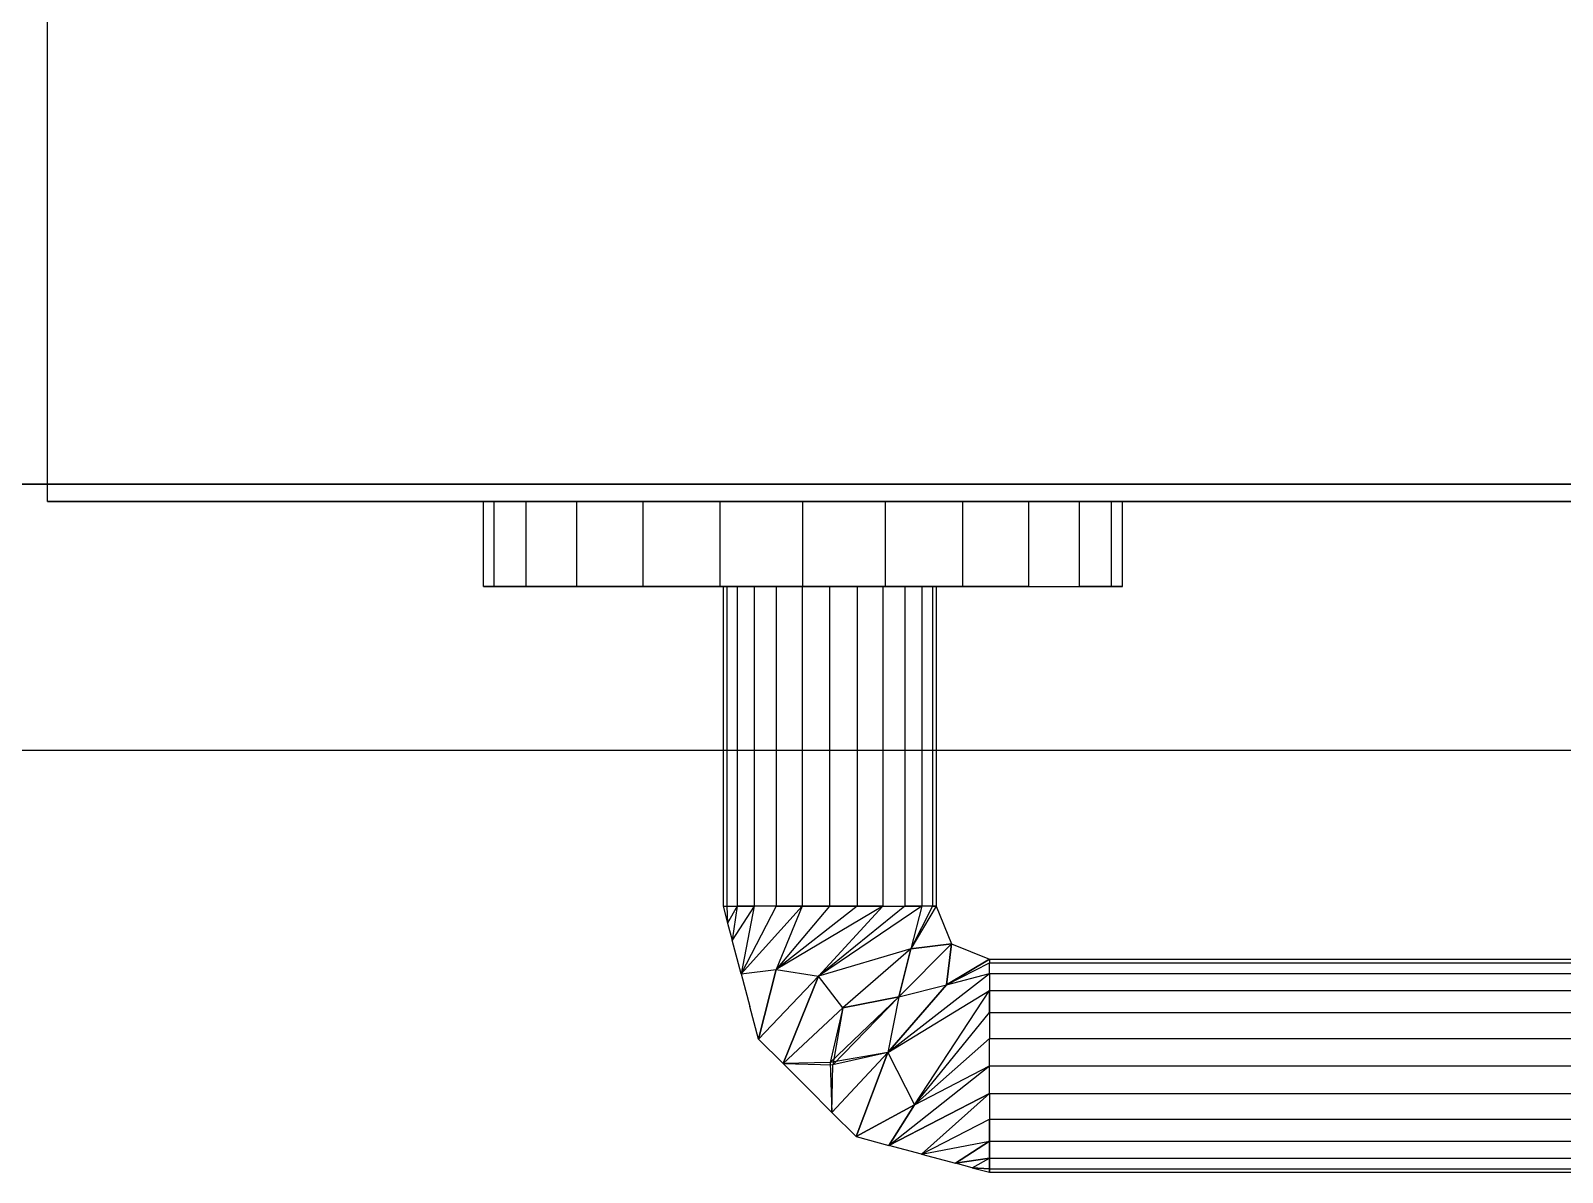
# Model space of a CAD drawing. Header units: millimetres. Extents: x 5543 to 15648, y 4351 to 19091.
# Drawn here: x 12288.1 to 12431.9, y 5911.7 to 6018.9 of the extents above; entities that cross this region are included whole.
import ezdxf

# ---------------------------------------------------------------- set-up
doc = ezdxf.new("R2010")
doc.units = ezdxf.units.MM
doc.layers.add('IfcObject', color=7, linetype='CONTINUOUS')

msp = doc.modelspace()

# ---------------------------------------------------------------- linework, layer by layer
at = {"layer": 'IfcObject'}
for p, q in [((12289.68, 5974.71, -7200), (12289.68, 6021.31, -7200)), ((12289.68, 5974.71, -5200), (12289.68, 6021.31, -5200)), ((12289.68, 5974.71, -5200), (12289.68, 6021.31, -5200)), ((12289.68, 5974.71, -7200), (12289.68, 6021.31, -7200)), ((13388.1, 5976.31, -5100), (11188.1, 5976.31, -5100)), ((13388.1, 5976.31, -5100), (11188.1, 5976.31, -5100)), ((11238.1, 5976.31, -5200), (13338.1, 5976.31, -5200)), ((11238.1, 5976.31, -5200), (13338.1, 5976.31, -5200)), ((12289.68, 5974.71, -7200), (13338.1, 5974.71, -7200)), ((13338.1, 5974.71, -5200), (12289.68, 5974.71, -5200)), ((12289.68, 5974.71, -7200), (12289.68, 5974.71, -5200)), ((12289.68, 5974.71, -7200), (12289.68, 5974.71, -5200)), ((13338.1, 5974.71, -5200), (12289.68, 5974.71, -5200)), ((12289.68, 5974.71, -7200), (13338.1, 5974.71, -7200)), ((12331.63, 5974.71, -6207.76), (12330.61, 5974.71, -6200)), ((12330.61, 5974.71, -6200), (12331.63, 5974.71, -6192.24)), ((12330.61, 5966.71, -6200), (12330.61, 5974.71, -6200)), ((12330.61, 5974.71, -6200), (12331.63, 5974.71, -6192.24)), ((12330.61, 5966.71, -6200), (12330.61, 5974.71, -6200)), ((12331.63, 5974.71, -6207.76), (12330.61, 5974.71, -6200)), ((12334.62, 5974.71, -6215), (12331.63, 5974.71, -6207.76)), ((12331.63, 5974.71, -6192.24), (12334.62, 5974.71, -6185)), ((12331.63, 5966.71, -6192.24), (12331.63, 5974.71, -6192.24)), ((12331.63, 5966.71, -6192.24), (12331.63, 5974.71, -6192.24)), ((12331.63, 5974.71, -6192.24), (12334.62, 5974.71, -6185)), ((12334.62, 5974.71, -6215), (12331.63, 5974.71, -6207.76)), ((12331.63, 5966.71, -6207.76), (12331.63, 5974.71, -6207.76)), ((12331.63, 5966.71, -6207.76), (12331.63, 5974.71, -6207.76)), ((12339.39, 5974.71, -6221.21), (12334.62, 5974.71, -6215)), ((12334.62, 5974.71, -6185), (12339.39, 5974.71, -6178.79)), ((12334.62, 5966.71, -6185), (12334.62, 5974.71, -6185)), ((12334.62, 5974.71, -6185), (12339.39, 5974.71, -6178.79)), ((12334.62, 5966.71, -6185), (12334.62, 5974.71, -6185)), ((12339.39, 5974.71, -6221.21), (12334.62, 5974.71, -6215)), ((12334.62, 5966.71, -6215), (12334.62, 5974.71, -6215)), ((12334.62, 5966.71, -6215), (12334.62, 5974.71, -6215)), ((12345.61, 5974.71, -6225.98), (12339.39, 5974.71, -6221.21)), ((12339.39, 5974.71, -6178.79), (12345.61, 5974.71, -6174.02)), ((12339.39, 5974.71, -6178.79), (12345.61, 5974.71, -6174.02)), ((12339.39, 5966.71, -6178.79), (12339.39, 5974.71, -6178.79)), ((12339.39, 5966.71, -6178.79), (12339.39, 5974.71, -6178.79)), ((12339.39, 5966.71, -6221.21), (12339.39, 5974.71, -6221.21)), ((12339.39, 5966.71, -6221.21), (12339.39, 5974.71, -6221.21)), ((12345.61, 5974.71, -6225.98), (12339.39, 5974.71, -6221.21)), ((12352.84, 5974.71, -6228.98), (12345.61, 5974.71, -6225.98)), ((12345.61, 5974.71, -6174.02), (12352.84, 5974.71, -6171.02)), ((12345.61, 5966.71, -6174.02), (12345.61, 5974.71, -6174.02)), ((12345.61, 5974.71, -6174.02), (12352.84, 5974.71, -6171.02)), ((12345.61, 5966.71, -6174.02), (12345.61, 5974.71, -6174.02)), ((12345.61, 5966.71, -6225.98), (12345.61, 5974.71, -6225.98)), ((12352.84, 5974.71, -6228.98), (12345.61, 5974.71, -6225.98)), ((12345.61, 5966.71, -6225.98), (12345.61, 5974.71, -6225.98)), ((12360.61, 5974.71, -6230), (12352.84, 5974.71, -6228.98)), ((12352.84, 5974.71, -6171.02), (12360.61, 5974.71, -6170)), ((12352.84, 5966.71, -6171.02), (12352.84, 5974.71, -6171.02)), ((12352.84, 5966.71, -6171.02), (12352.84, 5974.71, -6171.02)), ((12352.84, 5974.71, -6171.02), (12360.61, 5974.71, -6170)), ((12352.84, 5966.71, -6228.98), (12352.84, 5974.71, -6228.98)), ((12360.61, 5974.71, -6230), (12352.84, 5974.71, -6228.98)), ((12352.84, 5966.71, -6228.98), (12352.84, 5974.71, -6228.98)), ((12360.61, 5974.71, -6170), (12368.37, 5974.71, -6171.02)), ((12360.61, 5974.71, -6230), (12368.37, 5974.71, -6228.98)), ((12360.61, 5966.71, -6170), (12360.61, 5974.71, -6170)), ((12360.61, 5966.71, -6170), (12360.61, 5974.71, -6170)), ((12360.61, 5974.71, -6170), (12368.37, 5974.71, -6171.02)), ((12360.61, 5966.71, -6230), (12360.61, 5974.71, -6230)), ((12360.61, 5974.71, -6230), (12368.37, 5974.71, -6228.98)), ((12360.61, 5966.71, -6230), (12360.61, 5974.71, -6230)), ((12368.37, 5974.71, -6171.02), (12375.61, 5974.71, -6174.02)), ((12375.61, 5974.71, -6225.98), (12368.37, 5974.71, -6228.98)), ((12368.37, 5966.71, -6171.02), (12368.37, 5974.71, -6171.02)), ((12368.37, 5966.71, -6171.02), (12368.37, 5974.71, -6171.02)), ((12368.37, 5974.71, -6171.02), (12375.61, 5974.71, -6174.02)), ((12375.61, 5974.71, -6225.98), (12368.37, 5974.71, -6228.98)), ((12368.37, 5966.71, -6228.98), (12368.37, 5974.71, -6228.98)), ((12368.37, 5966.71, -6228.98), (12368.37, 5974.71, -6228.98)), ((12375.61, 5974.71, -6174.02), (12381.82, 5974.71, -6178.79)), ((12381.82, 5974.71, -6221.21), (12375.61, 5974.71, -6225.98)), ((12375.61, 5966.71, -6174.02), (12375.61, 5974.71, -6174.02)), ((12375.61, 5974.71, -6174.02), (12381.82, 5974.71, -6178.79)), ((12375.61, 5966.71, -6174.02), (12375.61, 5974.71, -6174.02)), ((12381.82, 5974.71, -6221.21), (12375.61, 5974.71, -6225.98)), ((12375.61, 5966.71, -6225.98), (12375.61, 5974.71, -6225.98)), ((12375.61, 5966.71, -6225.98), (12375.61, 5974.71, -6225.98)), ((12381.82, 5974.71, -6178.79), (12386.59, 5974.71, -6185)), ((12386.59, 5974.71, -6215), (12381.82, 5974.71, -6221.21)), ((12381.82, 5974.71, -6178.79), (12386.59, 5974.71, -6185)), ((12381.82, 5966.71, -6178.79), (12381.82, 5974.71, -6178.79)), ((12381.82, 5966.71, -6178.79), (12381.82, 5974.71, -6178.79)), ((12381.82, 5966.71, -6221.21), (12381.82, 5974.71, -6221.21)), ((12381.82, 5966.71, -6221.21), (12381.82, 5974.71, -6221.21)), ((12386.59, 5974.71, -6215), (12381.82, 5974.71, -6221.21)), ((12386.59, 5974.71, -6185), (12389.58, 5974.71, -6192.24)), ((12389.58, 5974.71, -6207.76), (12386.59, 5974.71, -6215)), ((12386.59, 5966.71, -6185), (12386.59, 5974.71, -6185)), ((12386.59, 5974.71, -6185), (12389.58, 5974.71, -6192.24)), ((12386.59, 5966.71, -6185), (12386.59, 5974.71, -6185)), ((12386.59, 5966.71, -6215), (12386.59, 5974.71, -6215)), ((12389.58, 5974.71, -6207.76), (12386.59, 5974.71, -6215)), ((12386.59, 5966.71, -6215), (12386.59, 5974.71, -6215)), ((12389.58, 5974.71, -6192.24), (12390.61, 5974.71, -6200)), ((12390.61, 5974.71, -6200), (12389.58, 5974.71, -6207.76)), ((12389.58, 5966.71, -6192.24), (12389.58, 5974.71, -6192.24)), ((12389.58, 5966.71, -6192.24), (12389.58, 5974.71, -6192.24)), ((12389.58, 5974.71, -6192.24), (12390.61, 5974.71, -6200)), ((12389.58, 5966.71, -6207.76), (12389.58, 5974.71, -6207.76)), ((12390.61, 5974.71, -6200), (12389.58, 5974.71, -6207.76)), ((12389.58, 5966.71, -6207.76), (12389.58, 5974.71, -6207.76)), ((12390.61, 5966.71, -6200), (12390.61, 5974.71, -6200)), ((12390.61, 5966.71, -6200), (12390.61, 5974.71, -6200)), ((12331.63, 5966.71, -6192.24), (12330.61, 5966.71, -6200)), ((12330.61, 5966.71, -6200), (12331.63, 5966.71, -6207.76)), ((12331.63, 5966.71, -6192.24), (12330.61, 5966.71, -6200)), ((12330.61, 5966.71, -6200), (12331.63, 5966.71, -6207.76)), ((12334.62, 5966.71, -6185), (12331.63, 5966.71, -6192.24)), ((12331.63, 5966.71, -6207.76), (12334.62, 5966.71, -6215)), ((12334.62, 5966.71, -6185), (12331.63, 5966.71, -6192.24)), ((12331.63, 5966.71, -6207.76), (12334.62, 5966.71, -6215)), ((12339.39, 5966.71, -6178.79), (12334.62, 5966.71, -6185)), ((12334.62, 5966.71, -6215), (12339.39, 5966.71, -6221.21)), ((12339.39, 5966.71, -6178.79), (12334.62, 5966.71, -6185)), ((12334.62, 5966.71, -6215), (12339.39, 5966.71, -6221.21)), ((12345.61, 5966.71, -6174.02), (12339.39, 5966.71, -6178.79)), ((12339.39, 5966.71, -6221.21), (12345.61, 5966.71, -6225.98)), ((12345.61, 5966.71, -6174.02), (12339.39, 5966.71, -6178.79)), ((12339.39, 5966.71, -6221.21), (12345.61, 5966.71, -6225.98)), ((12352.84, 5966.71, -6171.02), (12345.61, 5966.71, -6174.02)), ((12345.61, 5966.71, -6225.98), (12352.84, 5966.71, -6228.98)), ((12352.84, 5966.71, -6171.02), (12345.61, 5966.71, -6174.02)), ((12345.61, 5966.71, -6225.98), (12352.84, 5966.71, -6228.98)), ((12360.61, 5966.71, -6170), (12352.84, 5966.71, -6171.02)), ((12352.84, 5966.71, -6228.98), (12360.61, 5966.71, -6230)), ((12360.61, 5966.71, -6170), (12352.84, 5966.71, -6171.02)), ((12352.84, 5966.71, -6228.98), (12360.61, 5966.71, -6230)), ((12353.45, 5966.71, -6202.59), (12353.11, 5966.71, -6200)), ((12353.11, 5966.71, -6200), (12353.45, 5966.71, -6197.41)), ((12353.11, 5966.71, -6200), (12353.11, 5936.71, -6200)), ((12353.45, 5966.71, -6202.59), (12353.11, 5966.71, -6200)), ((12353.11, 5966.71, -6200), (12353.45, 5966.71, -6197.41)), ((12353.11, 5966.71, -6200), (12353.11, 5936.71, -6200)), ((12354.44, 5966.71, -6205), (12353.45, 5966.71, -6202.59)), ((12353.45, 5966.71, -6197.41), (12354.44, 5966.71, -6195)), ((12353.45, 5966.71, -6202.59), (12353.45, 5936.71, -6202.59)), ((12353.45, 5966.71, -6202.59), (12353.45, 5936.71, -6202.59)), ((12354.44, 5966.71, -6205), (12353.45, 5966.71, -6202.59)), ((12353.45, 5966.71, -6197.41), (12354.44, 5966.71, -6195)), ((12353.45, 5966.71, -6197.41), (12353.45, 5936.71, -6197.41)), ((12353.45, 5966.71, -6197.41), (12353.45, 5936.71, -6197.41)), ((12356.03, 5966.71, -6207.07), (12354.44, 5966.71, -6205)), ((12354.44, 5966.71, -6195), (12356.03, 5966.71, -6192.93)), ((12354.44, 5966.71, -6205), (12354.44, 5936.71, -6205)), ((12356.03, 5966.71, -6207.07), (12354.44, 5966.71, -6205)), ((12354.44, 5966.71, -6205), (12354.44, 5936.71, -6205)), ((12354.44, 5966.71, -6195), (12354.44, 5936.71, -6195)), ((12354.44, 5966.71, -6195), (12356.03, 5966.71, -6192.93)), ((12354.44, 5966.71, -6195), (12354.44, 5936.71, -6195)), ((12356.03, 5966.71, -6192.93), (12358.11, 5966.71, -6191.34)), ((12356.03, 5966.71, -6207.07), (12358.11, 5966.71, -6208.66)), ((12356.03, 5966.71, -6207.07), (12356.03, 5936.71, -6207.07)), ((12356.03, 5966.71, -6207.07), (12358.11, 5966.71, -6208.66)), ((12356.03, 5966.71, -6207.07), (12356.03, 5936.71, -6207.07)), ((12356.03, 5966.71, -6192.93), (12358.11, 5966.71, -6191.34)), ((12356.03, 5966.71, -6192.93), (12356.03, 5936.71, -6192.93)), ((12356.03, 5966.71, -6192.93), (12356.03, 5936.71, -6192.93)), ((12358.11, 5966.71, -6191.34), (12360.52, 5966.71, -6190.34)), ((12360.52, 5966.71, -6209.66), (12358.11, 5966.71, -6208.66)), ((12358.11, 5966.71, -6208.66), (12358.11, 5936.71, -6208.66)), ((12358.11, 5966.71, -6208.66), (12358.11, 5936.71, -6208.66)), ((12360.52, 5966.71, -6209.66), (12358.11, 5966.71, -6208.66)), ((12358.11, 5966.71, -6191.34), (12360.52, 5966.71, -6190.34)), ((12358.11, 5966.71, -6191.34), (12358.11, 5936.71, -6191.34)), ((12358.11, 5966.71, -6191.34), (12358.11, 5936.71, -6191.34)), ((12360.52, 5966.71, -6190.34), (12363.11, 5966.71, -6190)), ((12363.11, 5966.71, -6210), (12360.52, 5966.71, -6209.66)), ((12360.52, 5966.71, -6209.66), (12360.52, 5936.71, -6209.66)), ((12360.52, 5966.71, -6209.66), (12360.52, 5936.71, -6209.66)), ((12363.11, 5966.71, -6210), (12360.52, 5966.71, -6209.66)), ((12360.52, 5966.71, -6190.34), (12360.52, 5936.71, -6190.34)), ((12360.52, 5966.71, -6190.34), (12363.11, 5966.71, -6190)), ((12360.52, 5966.71, -6190.34), (12360.52, 5936.71, -6190.34)), ((12368.37, 5966.71, -6171.02), (12360.61, 5966.71, -6170)), ((12360.61, 5966.71, -6230), (12368.37, 5966.71, -6228.98)), ((12368.37, 5966.71, -6171.02), (12360.61, 5966.71, -6170)), ((12360.61, 5966.71, -6230), (12368.37, 5966.71, -6228.98)), ((12363.11, 5966.71, -6190), (12365.69, 5966.71, -6190.34)), ((12365.69, 5966.71, -6209.66), (12363.11, 5966.71, -6210)), ((12363.11, 5966.71, -6210), (12363.11, 5936.71, -6210)), ((12363.11, 5966.71, -6210), (12363.11, 5936.71, -6210)), ((12365.69, 5966.71, -6209.66), (12363.11, 5966.71, -6210)), ((12363.11, 5966.71, -6190), (12363.11, 5936.71, -6190)), ((12363.11, 5966.71, -6190), (12365.69, 5966.71, -6190.34)), ((12363.11, 5966.71, -6190), (12363.11, 5936.71, -6190)), ((12365.69, 5966.71, -6190.34), (12368.11, 5966.71, -6191.34)), ((12368.11, 5966.71, -6208.66), (12365.69, 5966.71, -6209.66)), ((12365.69, 5966.71, -6209.66), (12365.69, 5936.71, -6209.66)), ((12368.11, 5966.71, -6208.66), (12365.69, 5966.71, -6209.66)), ((12365.69, 5966.71, -6209.66), (12365.69, 5936.71, -6209.66)), ((12365.69, 5966.71, -6190.34), (12368.11, 5966.71, -6191.34)), ((12365.69, 5966.71, -6190.34), (12365.69, 5936.71, -6190.34)), ((12365.69, 5966.71, -6190.34), (12365.69, 5936.71, -6190.34)), ((12368.11, 5966.71, -6191.34), (12370.18, 5966.71, -6192.93)), ((12370.18, 5966.71, -6207.07), (12368.11, 5966.71, -6208.66)), ((12368.11, 5966.71, -6208.66), (12368.11, 5936.71, -6208.66)), ((12368.11, 5966.71, -6208.66), (12368.11, 5936.71, -6208.66)), ((12370.18, 5966.71, -6207.07), (12368.11, 5966.71, -6208.66)), ((12368.11, 5966.71, -6191.34), (12370.18, 5966.71, -6192.93)), ((12368.11, 5966.71, -6191.34), (12368.11, 5936.71, -6191.34)), ((12368.11, 5966.71, -6191.34), (12368.11, 5936.71, -6191.34)), ((12375.61, 5966.71, -6174.02), (12368.37, 5966.71, -6171.02)), ((12368.37, 5966.71, -6228.98), (12375.61, 5966.71, -6225.98)), ((12375.61, 5966.71, -6174.02), (12368.37, 5966.71, -6171.02)), ((12368.37, 5966.71, -6228.98), (12375.61, 5966.71, -6225.98)), ((12370.18, 5966.71, -6192.93), (12371.77, 5966.71, -6195)), ((12371.77, 5966.71, -6205), (12370.18, 5966.71, -6207.07)), ((12370.18, 5966.71, -6207.07), (12370.18, 5936.71, -6207.07)), ((12371.77, 5966.71, -6205), (12370.18, 5966.71, -6207.07)), ((12370.18, 5966.71, -6207.07), (12370.18, 5936.71, -6207.07)), ((12370.18, 5966.71, -6192.93), (12370.18, 5936.71, -6192.93)), ((12370.18, 5966.71, -6192.93), (12371.77, 5966.71, -6195)), ((12370.18, 5966.71, -6192.93), (12370.18, 5936.71, -6192.93)), ((12371.77, 5966.71, -6195), (12372.76, 5966.71, -6197.41)), ((12372.76, 5966.71, -6202.59), (12371.77, 5966.71, -6205)), ((12371.77, 5966.71, -6205), (12371.77, 5936.71, -6205)), ((12372.76, 5966.71, -6202.59), (12371.77, 5966.71, -6205)), ((12371.77, 5966.71, -6205), (12371.77, 5936.71, -6205)), ((12371.77, 5966.71, -6195), (12372.76, 5966.71, -6197.41)), ((12371.77, 5966.71, -6195), (12371.77, 5936.71, -6195)), ((12371.77, 5966.71, -6195), (12371.77, 5936.71, -6195)), ((12372.76, 5966.71, -6197.41), (12373.11, 5966.71, -6200)), ((12373.11, 5966.71, -6200), (12372.76, 5966.71, -6202.59)), ((12372.76, 5966.71, -6202.59), (12372.76, 5936.71, -6202.59)), ((12372.76, 5966.71, -6202.59), (12372.76, 5936.71, -6202.59)), ((12373.11, 5966.71, -6200), (12372.76, 5966.71, -6202.59)), ((12372.76, 5966.71, -6197.41), (12373.11, 5966.71, -6200)), ((12372.76, 5966.71, -6197.41), (12372.76, 5936.71, -6197.41)), ((12372.76, 5966.71, -6197.41), (12372.76, 5936.71, -6197.41)), ((12373.11, 5966.71, -6200), (12373.11, 5936.71, -6200)), ((12373.11, 5966.71, -6200), (12373.11, 5936.71, -6200)), ((12381.82, 5966.71, -6178.79), (12375.61, 5966.71, -6174.02)), ((12375.61, 5966.71, -6225.98), (12381.82, 5966.71, -6221.21)), ((12381.82, 5966.71, -6178.79), (12375.61, 5966.71, -6174.02)), ((12375.61, 5966.71, -6225.98), (12381.82, 5966.71, -6221.21)), ((12381.82, 5966.71, -6221.21), (12386.59, 5966.71, -6215)), ((12381.82, 5966.71, -6178.79), (12386.59, 5966.71, -6185)), ((12381.82, 5966.71, -6178.79), (12386.59, 5966.71, -6185)), ((12381.82, 5966.71, -6221.21), (12386.59, 5966.71, -6215)), ((12386.59, 5966.71, -6215), (12389.58, 5966.71, -6207.76)), ((12389.58, 5966.71, -6192.24), (12386.59, 5966.71, -6185)), ((12389.58, 5966.71, -6192.24), (12386.59, 5966.71, -6185)), ((12386.59, 5966.71, -6215), (12389.58, 5966.71, -6207.76)), ((12389.58, 5966.71, -6207.76), (12390.61, 5966.71, -6200)), ((12390.61, 5966.71, -6200), (12389.58, 5966.71, -6192.24)), ((12390.61, 5966.71, -6200), (12389.58, 5966.71, -6192.24)), ((12389.58, 5966.71, -6207.76), (12390.61, 5966.71, -6200)), ((14248.1, 5951.31, -4700), (6142.88, 5951.31, -4700)), ((14248.1, 5951.31, -4700), (6142.88, 5951.31, -4700)), ((13388.1, 5951.31, -5100), (11188.1, 5951.31, -5100)), ((13388.1, 5951.31, -5100), (11188.1, 5951.31, -5100)), ((12353.11, 5936.71, -6200), (12353.45, 5936.71, -6202.59)), ((12353.11, 5936.71, -6200), (12353.45, 5936.71, -6197.41)), ((12353.11, 5936.71, -6200), (12353.53, 5935.11, -6200)), ((12353.11, 5936.71, -6200), (12353.45, 5936.71, -6202.59)), ((12353.11, 5936.71, -6200), (12353.45, 5936.71, -6197.41)), ((12353.11, 5936.71, -6200), (12353.53, 5935.11, -6200)), ((12353.45, 5936.71, -6202.59), (12354.44, 5936.71, -6205)), ((12353.45, 5936.71, -6197.41), (12354.44, 5936.71, -6195)), ((12353.45, 5936.71, -6202.59), (12353.53, 5935.11, -6200)), ((12353.45, 5936.71, -6202.59), (12354.44, 5936.71, -6205)), ((12353.45, 5936.71, -6202.59), (12353.53, 5935.11, -6200)), ((12353.45, 5936.71, -6197.41), (12353.53, 5935.11, -6200)), ((12353.45, 5936.71, -6197.41), (12353.53, 5935.11, -6200)), ((12353.45, 5936.71, -6197.41), (12354.44, 5936.71, -6195)), ((12354.44, 5936.71, -6205), (12353.53, 5935.11, -6200)), ((12354.44, 5936.71, -6205), (12353.53, 5935.11, -6200)), ((12354.44, 5936.71, -6195), (12353.53, 5935.11, -6200)), ((12354.44, 5936.71, -6195), (12353.53, 5935.11, -6200)), ((12356.03, 5936.71, -6207.07), (12353.96, 5933.52, -6200)), ((12354.44, 5936.71, -6205), (12353.96, 5933.52, -6200)), ((12356.03, 5936.71, -6207.07), (12353.96, 5933.52, -6200)), ((12354.44, 5936.71, -6205), (12353.96, 5933.52, -6200)), ((12356.03, 5936.71, -6192.93), (12353.96, 5933.52, -6200)), ((12354.44, 5936.71, -6195), (12353.96, 5933.52, -6200)), ((12356.03, 5936.71, -6192.93), (12353.96, 5933.52, -6200)), ((12354.44, 5936.71, -6195), (12353.96, 5933.52, -6200)), ((12354.44, 5936.71, -6205), (12356.03, 5936.71, -6207.07)), ((12356.03, 5936.71, -6192.93), (12354.44, 5936.71, -6195)), ((12354.44, 5936.71, -6205), (12356.03, 5936.71, -6207.07)), ((12356.03, 5936.71, -6192.93), (12354.44, 5936.71, -6195)), ((12360.52, 5936.71, -6209.66), (12354.81, 5930.34, -6200)), ((12358.11, 5936.71, -6208.66), (12354.81, 5930.34, -6200)), ((12356.03, 5936.71, -6207.07), (12354.81, 5930.34, -6200)), ((12360.52, 5936.71, -6209.66), (12354.81, 5930.34, -6200)), ((12358.11, 5936.71, -6208.66), (12354.81, 5930.34, -6200)), ((12356.03, 5936.71, -6207.07), (12354.81, 5930.34, -6200)), ((12356.03, 5936.71, -6192.93), (12354.81, 5930.34, -6200)), ((12356.03, 5936.71, -6192.93), (12354.81, 5930.34, -6200)), ((12358.11, 5936.71, -6191.34), (12354.81, 5930.34, -6200)), ((12360.52, 5936.71, -6190.34), (12354.81, 5930.34, -6200)), ((12358.11, 5936.71, -6191.34), (12354.81, 5930.34, -6200)), ((12360.52, 5936.71, -6190.34), (12354.81, 5930.34, -6200)), ((12358.11, 5936.71, -6208.66), (12356.03, 5936.71, -6207.07)), ((12358.11, 5936.71, -6191.34), (12356.03, 5936.71, -6192.93)), ((12358.11, 5936.71, -6208.66), (12356.03, 5936.71, -6207.07)), ((12358.11, 5936.71, -6191.34), (12356.03, 5936.71, -6192.93)), ((12360.52, 5936.71, -6209.66), (12358.08, 5930.75, -6208.08)), ((12368.11, 5936.71, -6208.66), (12358.08, 5930.75, -6208.08)), ((12365.69, 5936.71, -6209.66), (12358.08, 5930.75, -6208.08)), ((12363.11, 5936.71, -6210), (12358.08, 5930.75, -6208.08)), ((12360.52, 5936.71, -6209.66), (12358.08, 5930.75, -6208.08)), ((12365.69, 5936.71, -6209.66), (12358.08, 5930.75, -6208.08)), ((12363.11, 5936.71, -6210), (12358.08, 5930.75, -6208.08)), ((12368.11, 5936.71, -6208.66), (12358.08, 5930.75, -6208.08)), ((12360.52, 5936.71, -6190.34), (12358.08, 5930.75, -6191.92)), ((12363.11, 5936.71, -6190), (12358.08, 5930.75, -6191.92)), ((12360.52, 5936.71, -6190.34), (12358.08, 5930.75, -6191.92)), ((12365.69, 5936.71, -6190.34), (12358.08, 5930.75, -6191.92)), ((12368.11, 5936.71, -6191.34), (12358.08, 5930.75, -6191.92)), ((12363.11, 5936.71, -6190), (12358.08, 5930.75, -6191.92)), ((12365.69, 5936.71, -6190.34), (12358.08, 5930.75, -6191.92)), ((12368.11, 5936.71, -6191.34), (12358.08, 5930.75, -6191.92)), ((12358.11, 5936.71, -6208.66), (12360.52, 5936.71, -6209.66)), ((12360.52, 5936.71, -6190.34), (12358.11, 5936.71, -6191.34)), ((12358.11, 5936.71, -6208.66), (12360.52, 5936.71, -6209.66)), ((12360.52, 5936.71, -6190.34), (12358.11, 5936.71, -6191.34)), ((12360.52, 5936.71, -6209.66), (12363.11, 5936.71, -6210)), ((12363.11, 5936.71, -6190), (12360.52, 5936.71, -6190.34)), ((12360.52, 5936.71, -6209.66), (12363.11, 5936.71, -6210)), ((12363.11, 5936.71, -6190), (12360.52, 5936.71, -6190.34)), ((12368.11, 5936.71, -6208.66), (12362.07, 5930.12, -6209.72)), ((12371.77, 5936.71, -6205), (12362.07, 5930.12, -6209.72)), ((12370.18, 5936.71, -6207.07), (12362.07, 5930.12, -6209.72)), ((12368.11, 5936.71, -6208.66), (12362.07, 5930.12, -6209.72)), ((12370.18, 5936.71, -6207.07), (12362.07, 5930.12, -6209.72)), ((12371.77, 5936.71, -6205), (12362.07, 5930.12, -6209.72)), ((12370.18, 5936.71, -6192.93), (12362.07, 5930.12, -6190.28)), ((12371.77, 5936.71, -6195), (12362.07, 5930.12, -6190.28)), ((12371.77, 5936.71, -6195), (12362.07, 5930.12, -6190.28)), ((12370.18, 5936.71, -6192.93), (12362.07, 5930.12, -6190.28)), ((12368.11, 5936.71, -6191.34), (12362.07, 5930.12, -6190.28)), ((12368.11, 5936.71, -6191.34), (12362.07, 5930.12, -6190.28)), ((12363.11, 5936.71, -6210), (12365.69, 5936.71, -6209.66)), ((12365.69, 5936.71, -6190.34), (12363.11, 5936.71, -6190)), ((12363.11, 5936.71, -6210), (12365.69, 5936.71, -6209.66)), ((12365.69, 5936.71, -6190.34), (12363.11, 5936.71, -6190)), ((12365.69, 5936.71, -6209.66), (12368.11, 5936.71, -6208.66)), ((12368.11, 5936.71, -6191.34), (12365.69, 5936.71, -6190.34)), ((12365.69, 5936.71, -6209.66), (12368.11, 5936.71, -6208.66)), ((12368.11, 5936.71, -6191.34), (12365.69, 5936.71, -6190.34)), ((12368.11, 5936.71, -6208.66), (12370.18, 5936.71, -6207.07)), ((12368.11, 5936.71, -6191.34), (12370.18, 5936.71, -6192.93)), ((12368.11, 5936.71, -6208.66), (12370.18, 5936.71, -6207.07)), ((12368.11, 5936.71, -6191.34), (12370.18, 5936.71, -6192.93)), ((12370.18, 5936.71, -6207.07), (12371.77, 5936.71, -6205)), ((12371.77, 5936.71, -6195), (12370.18, 5936.71, -6192.93)), ((12370.18, 5936.71, -6207.07), (12371.77, 5936.71, -6205)), ((12371.77, 5936.71, -6195), (12370.18, 5936.71, -6192.93)), ((12371.77, 5936.71, -6205), (12370.73, 5932.69, -6207.51)), ((12373.11, 5936.71, -6200), (12370.73, 5932.69, -6207.51)), ((12372.76, 5936.71, -6202.59), (12370.73, 5932.69, -6207.51)), ((12371.77, 5936.71, -6205), (12370.73, 5932.69, -6207.51)), ((12372.76, 5936.71, -6202.59), (12370.73, 5932.69, -6207.51)), ((12373.11, 5936.71, -6200), (12370.73, 5932.69, -6207.51)), ((12371.77, 5936.71, -6195), (12370.73, 5932.69, -6192.49)), ((12371.77, 5936.71, -6195), (12370.73, 5932.69, -6192.49)), ((12372.76, 5936.71, -6197.41), (12370.73, 5932.69, -6192.49)), ((12373.11, 5936.71, -6200), (12370.73, 5932.69, -6192.49)), ((12372.76, 5936.71, -6197.41), (12370.73, 5932.69, -6192.49)), ((12373.11, 5936.71, -6200), (12370.73, 5932.69, -6192.49)), ((12372.76, 5936.71, -6202.59), (12371.77, 5936.71, -6205)), ((12372.76, 5936.71, -6197.41), (12371.77, 5936.71, -6195)), ((12372.76, 5936.71, -6202.59), (12371.77, 5936.71, -6205)), ((12372.76, 5936.71, -6197.41), (12371.77, 5936.71, -6195)), ((12372.76, 5936.71, -6202.59), (12373.11, 5936.71, -6200)), ((12373.11, 5936.71, -6200), (12372.76, 5936.71, -6197.41)), ((12372.76, 5936.71, -6202.59), (12373.11, 5936.71, -6200)), ((12373.11, 5936.71, -6200), (12372.76, 5936.71, -6197.41)), ((12373.11, 5936.71, -6200), (12374.57, 5933.17, -6200)), ((12373.11, 5936.71, -6200), (12374.57, 5933.17, -6200)), ((12353.53, 5935.11, -6200), (12353.96, 5933.52, -6200)), ((12353.53, 5935.11, -6200), (12353.96, 5933.52, -6200)), ((12354.81, 5930.34, -6200), (12353.96, 5933.52, -6200)), ((12354.81, 5930.34, -6200), (12353.96, 5933.52, -6200)), ((12370.73, 5932.69, -6207.51), (12362.07, 5930.12, -6209.72)), ((12370.73, 5932.69, -6207.51), (12362.07, 5930.12, -6209.72)), ((12370.73, 5932.69, -6192.49), (12362.07, 5930.12, -6190.28)), ((12370.73, 5932.69, -6192.49), (12362.07, 5930.12, -6190.28)), ((12370.73, 5932.69, -6207.51), (12364.35, 5927.17, -6209.85)), ((12370.73, 5932.69, -6207.51), (12364.35, 5927.17, -6209.85)), ((12370.73, 5932.69, -6192.49), (12364.35, 5927.17, -6190.15)), ((12370.73, 5932.69, -6192.49), (12364.35, 5927.17, -6190.15)), ((12369.6, 5928.2, -6209.55), (12374.57, 5933.17, -6200)), ((12369.6, 5928.2, -6209.55), (12374.57, 5933.17, -6200)), ((12374.57, 5933.17, -6200), (12369.6, 5928.2, -6190.45)), ((12374.57, 5933.17, -6200), (12369.6, 5928.2, -6190.45)), ((12370.73, 5932.69, -6207.51), (12369.6, 5928.2, -6209.55)), ((12370.73, 5932.69, -6207.51), (12369.6, 5928.2, -6209.55)), ((12369.6, 5928.2, -6190.45), (12370.73, 5932.69, -6192.49)), ((12369.6, 5928.2, -6190.45), (12370.73, 5932.69, -6192.49)), ((12370.73, 5932.69, -6207.51), (12374.57, 5933.17, -6200)), ((12370.73, 5932.69, -6207.51), (12374.57, 5933.17, -6200)), ((12374.57, 5933.17, -6200), (12370.73, 5932.69, -6192.49)), ((12374.57, 5933.17, -6200), (12370.73, 5932.69, -6192.49)), ((12374.09, 5929.33, -6207.51), (12374.57, 5933.17, -6200)), ((12374.09, 5929.33, -6207.51), (12374.57, 5933.17, -6200)), ((12374.57, 5933.17, -6200), (12374.09, 5929.33, -6192.49)), ((12374.57, 5933.17, -6200), (12374.09, 5929.33, -6192.49)), ((12374.57, 5933.17, -6200), (12378.11, 5931.71, -6200)), ((12374.57, 5933.17, -6200), (12378.11, 5931.71, -6200)), ((12374.09, 5929.33, -6207.51), (12378.11, 5931.71, -6200)), ((12374.09, 5929.33, -6207.51), (12378.11, 5931.71, -6200)), ((12378.11, 5931.71, -6200), (12374.09, 5929.33, -6192.49)), ((12378.11, 5931.71, -6200), (12374.09, 5929.33, -6192.49)), ((12374.09, 5929.33, -6207.51), (12378.11, 5931.37, -6202.59)), ((12374.09, 5929.33, -6207.51), (12378.11, 5931.37, -6202.59)), ((12374.09, 5929.33, -6192.49), (12378.11, 5931.37, -6197.41)), ((12374.09, 5929.33, -6192.49), (12378.11, 5931.37, -6197.41)), ((12378.11, 5931.71, -6200), (12378.11, 5931.37, -6202.59)), ((12378.11, 5931.71, -6200), (12378.11, 5931.37, -6197.41)), ((12378.11, 5931.71, -6200), (12378.11, 5931.37, -6202.59)), ((12378.11, 5931.71, -6200), (12483.11, 5931.71, -6200)), ((12378.11, 5931.71, -6200), (12483.11, 5931.71, -6200)), ((12378.11, 5931.71, -6200), (12378.11, 5931.37, -6197.41)), ((12378.11, 5930.37, -6205), (12378.11, 5931.37, -6202.59)), ((12378.11, 5930.37, -6195), (12378.11, 5931.37, -6197.41)), ((12378.11, 5931.37, -6202.59), (12483.11, 5931.37, -6202.59)), ((12378.11, 5930.37, -6205), (12378.11, 5931.37, -6202.59)), ((12378.11, 5931.37, -6202.59), (12483.11, 5931.37, -6202.59)), ((12378.11, 5931.37, -6197.41), (12483.11, 5931.37, -6197.41)), ((12378.11, 5931.37, -6197.41), (12483.11, 5931.37, -6197.41)), ((12378.11, 5930.37, -6195), (12378.11, 5931.37, -6197.41)), ((12354.81, 5930.34, -6200), (12358.08, 5930.75, -6208.08)), ((12354.81, 5930.34, -6200), (12358.08, 5930.75, -6208.08)), ((12354.81, 5930.34, -6200), (12358.08, 5930.75, -6191.92)), ((12354.81, 5930.34, -6200), (12358.08, 5930.75, -6191.92)), ((12354.81, 5930.34, -6200), (12355.63, 5927.27, -6200)), ((12354.81, 5930.34, -6200), (12355.63, 5927.27, -6200)), ((12358.08, 5930.75, -6208.08), (12356.45, 5924.21, -6200)), ((12358.08, 5930.75, -6208.08), (12356.45, 5924.21, -6200)), ((12356.45, 5924.21, -6200), (12358.08, 5930.75, -6191.92)), ((12356.45, 5924.21, -6200), (12358.08, 5930.75, -6191.92)), ((12362.07, 5930.12, -6209.72), (12356.45, 5924.21, -6200)), ((12362.07, 5930.12, -6209.72), (12356.45, 5924.21, -6200)), ((12356.45, 5924.21, -6200), (12362.07, 5930.12, -6190.28)), ((12356.45, 5924.21, -6200), (12362.07, 5930.12, -6190.28)), ((12358.08, 5930.75, -6208.08), (12362.07, 5930.12, -6209.72)), ((12358.08, 5930.75, -6208.08), (12362.07, 5930.12, -6209.72)), ((12358.08, 5930.75, -6191.92), (12362.07, 5930.12, -6190.28)), ((12358.08, 5930.75, -6191.92), (12362.07, 5930.12, -6190.28)), ((12362.07, 5930.12, -6209.72), (12358.74, 5921.92, -6200)), ((12362.07, 5930.12, -6209.72), (12358.74, 5921.92, -6200)), ((12358.74, 5921.92, -6200), (12362.07, 5930.12, -6190.28)), ((12358.74, 5921.92, -6200), (12362.07, 5930.12, -6190.28)), ((12364.35, 5927.17, -6209.85), (12362.07, 5930.12, -6209.72)), ((12364.35, 5927.17, -6209.85), (12362.07, 5930.12, -6209.72)), ((12364.35, 5927.17, -6190.15), (12362.07, 5930.12, -6190.28)), ((12364.35, 5927.17, -6190.15), (12362.07, 5930.12, -6190.28)), ((12368.57, 5922.95, -6209.85), (12378.11, 5930.37, -6205)), ((12368.57, 5922.95, -6209.85), (12378.11, 5930.37, -6205)), ((12368.57, 5922.95, -6190.15), (12378.11, 5930.37, -6195)), ((12368.57, 5922.95, -6190.15), (12378.11, 5930.37, -6195)), ((12374.09, 5929.33, -6207.51), (12378.11, 5930.37, -6205)), ((12374.09, 5929.33, -6207.51), (12378.11, 5930.37, -6205)), ((12374.09, 5929.33, -6192.49), (12378.11, 5930.37, -6195)), ((12374.09, 5929.33, -6192.49), (12378.11, 5930.37, -6195)), ((12378.11, 5930.37, -6205), (12378.11, 5928.78, -6207.07)), ((12378.11, 5930.37, -6195), (12378.11, 5928.78, -6192.93)), ((12378.11, 5930.37, -6205), (12483.11, 5930.37, -6205)), ((12378.11, 5930.37, -6205), (12378.11, 5928.78, -6207.07)), ((12378.11, 5930.37, -6205), (12483.11, 5930.37, -6205)), ((12378.11, 5930.37, -6195), (12483.11, 5930.37, -6195)), ((12378.11, 5930.37, -6195), (12483.11, 5930.37, -6195)), ((12378.11, 5930.37, -6195), (12378.11, 5928.78, -6192.93)), ((12369.6, 5928.2, -6209.55), (12363.18, 5922.03, -6208.06)), ((12369.6, 5928.2, -6209.55), (12363.18, 5922.03, -6208.06)), ((12369.6, 5928.2, -6190.45), (12363.43, 5921.79, -6191.94)), ((12369.6, 5928.2, -6190.45), (12363.43, 5921.79, -6191.94)), ((12364.35, 5927.17, -6209.85), (12369.6, 5928.2, -6209.55)), ((12364.35, 5927.17, -6209.85), (12369.6, 5928.2, -6209.55)), ((12369.6, 5928.2, -6190.45), (12364.35, 5927.17, -6190.15)), ((12369.6, 5928.2, -6190.45), (12364.35, 5927.17, -6190.15)), ((12368.57, 5922.95, -6209.85), (12374.09, 5929.33, -6207.51)), ((12368.57, 5922.95, -6209.85), (12374.09, 5929.33, -6207.51)), ((12374.09, 5929.33, -6192.49), (12368.57, 5922.95, -6190.15)), ((12374.09, 5929.33, -6192.49), (12368.57, 5922.95, -6190.15)), ((12368.57, 5922.95, -6209.85), (12378.11, 5928.78, -6207.07)), ((12368.57, 5922.95, -6209.85), (12378.11, 5928.78, -6207.07)), ((12368.57, 5922.95, -6190.15), (12378.11, 5928.78, -6192.93)), ((12368.57, 5922.95, -6190.15), (12378.11, 5928.78, -6192.93)), ((12369.6, 5928.2, -6209.55), (12368.57, 5922.95, -6209.85)), ((12369.6, 5928.2, -6209.55), (12368.57, 5922.95, -6209.85)), ((12369.6, 5928.2, -6190.45), (12368.57, 5922.95, -6190.15)), ((12369.6, 5928.2, -6190.45), (12368.57, 5922.95, -6190.15)), ((12369.6, 5928.2, -6209.55), (12374.09, 5929.33, -6207.51)), ((12369.6, 5928.2, -6209.55), (12374.09, 5929.33, -6207.51)), ((12369.6, 5928.2, -6190.45), (12374.09, 5929.33, -6192.49)), ((12369.6, 5928.2, -6190.45), (12374.09, 5929.33, -6192.49)), ((12371.09, 5918.04, -6208.69), (12378.11, 5928.78, -6207.07)), ((12371.09, 5918.04, -6208.69), (12378.11, 5928.78, -6207.07)), ((12371.09, 5918.04, -6191.31), (12378.11, 5928.78, -6192.93)), ((12371.09, 5918.04, -6191.31), (12378.11, 5928.78, -6192.93)), ((12378.11, 5926.71, -6208.66), (12378.11, 5928.78, -6207.07)), ((12378.11, 5928.78, -6192.93), (12378.11, 5926.71, -6191.34)), ((12378.11, 5926.71, -6208.66), (12378.11, 5928.78, -6207.07)), ((12378.11, 5928.78, -6207.07), (12483.11, 5928.78, -6207.07)), ((12378.11, 5928.78, -6207.07), (12483.11, 5928.78, -6207.07)), ((12378.11, 5928.78, -6192.93), (12378.11, 5926.71, -6191.34)), ((12378.11, 5928.78, -6192.93), (12483.11, 5928.78, -6192.93)), ((12378.11, 5928.78, -6192.93), (12483.11, 5928.78, -6192.93)), ((12356.45, 5924.21, -6200), (12355.63, 5927.27, -6200)), ((12356.45, 5924.21, -6200), (12355.63, 5927.27, -6200)), ((12364.35, 5927.17, -6209.85), (12358.74, 5921.92, -6200)), ((12364.35, 5927.17, -6209.85), (12358.74, 5921.92, -6200)), ((12358.74, 5921.92, -6200), (12364.35, 5927.17, -6190.15)), ((12358.74, 5921.92, -6200), (12364.35, 5927.17, -6190.15)), ((12364.35, 5927.17, -6209.85), (12363.18, 5922.03, -6208.06)), ((12364.35, 5927.17, -6209.85), (12363.18, 5922.03, -6208.06)), ((12364.35, 5927.17, -6190.15), (12363.43, 5921.79, -6191.94)), ((12364.35, 5927.17, -6190.15), (12363.43, 5921.79, -6191.94)), ((12371.09, 5918.04, -6208.69), (12378.11, 5926.71, -6208.66)), ((12371.09, 5918.04, -6208.69), (12378.11, 5926.71, -6208.66)), ((12371.09, 5918.04, -6191.31), (12378.11, 5926.71, -6191.34)), ((12371.09, 5918.04, -6191.31), (12378.11, 5926.71, -6191.34)), ((12378.11, 5926.71, -6208.66), (12378.11, 5924.29, -6209.66)), ((12378.11, 5926.71, -6191.34), (12378.11, 5924.29, -6190.34)), ((12378.11, 5926.71, -6208.66), (12483.11, 5926.71, -6208.66)), ((12378.11, 5926.71, -6208.66), (12378.11, 5924.29, -6209.66)), ((12378.11, 5926.71, -6208.66), (12483.11, 5926.71, -6208.66)), ((12378.11, 5926.71, -6191.34), (12378.11, 5924.29, -6190.34)), ((12378.11, 5926.71, -6191.34), (12483.11, 5926.71, -6191.34)), ((12378.11, 5926.71, -6191.34), (12483.11, 5926.71, -6191.34)), ((12356.45, 5924.21, -6200), (12358.74, 5921.92, -6200)), ((12356.45, 5924.21, -6200), (12358.74, 5921.92, -6200)), ((12371.09, 5918.04, -6208.69), (12378.11, 5924.29, -6209.66)), ((12371.09, 5918.04, -6208.69), (12378.11, 5924.29, -6209.66)), ((12371.09, 5918.04, -6191.31), (12378.11, 5924.29, -6190.34)), ((12371.09, 5918.04, -6191.31), (12378.11, 5924.29, -6190.34)), ((12378.11, 5921.71, -6210), (12378.11, 5924.29, -6209.66)), ((12378.11, 5921.71, -6190), (12378.11, 5924.29, -6190.34)), ((12378.11, 5924.29, -6209.66), (12483.11, 5924.29, -6209.66)), ((12378.11, 5921.71, -6210), (12378.11, 5924.29, -6209.66)), ((12378.11, 5924.29, -6209.66), (12483.11, 5924.29, -6209.66)), ((12378.11, 5924.29, -6190.34), (12483.11, 5924.29, -6190.34)), ((12378.11, 5924.29, -6190.34), (12483.11, 5924.29, -6190.34)), ((12378.11, 5921.71, -6190), (12378.11, 5924.29, -6190.34)), ((12368.57, 5922.95, -6209.85), (12363.18, 5922.03, -6208.06)), ((12368.57, 5922.95, -6209.85), (12363.18, 5922.03, -6208.06)), ((12368.57, 5922.95, -6209.85), (12363.32, 5917.34, -6200)), ((12368.57, 5922.95, -6209.85), (12363.32, 5917.34, -6200)), ((12363.32, 5917.34, -6200), (12368.57, 5922.95, -6190.15)), ((12363.32, 5917.34, -6200), (12368.57, 5922.95, -6190.15)), ((12368.57, 5922.95, -6190.15), (12363.43, 5921.79, -6191.94)), ((12368.57, 5922.95, -6190.15), (12363.43, 5921.79, -6191.94)), ((12368.57, 5922.95, -6209.85), (12365.61, 5915.06, -6200)), ((12368.57, 5922.95, -6209.85), (12365.61, 5915.06, -6200)), ((12365.61, 5915.06, -6200), (12368.57, 5922.95, -6190.15)), ((12365.61, 5915.06, -6200), (12368.57, 5922.95, -6190.15)), ((12368.57, 5922.95, -6209.85), (12371.09, 5918.04, -6208.69)), ((12368.57, 5922.95, -6209.85), (12371.09, 5918.04, -6208.69)), ((12368.57, 5922.95, -6190.15), (12371.09, 5918.04, -6191.31)), ((12368.57, 5922.95, -6190.15), (12371.09, 5918.04, -6191.31)), ((12363.18, 5922.03, -6208.06), (12358.74, 5921.92, -6200)), ((12363.18, 5922.03, -6208.06), (12358.74, 5921.92, -6200)), ((12358.74, 5921.92, -6200), (12361.03, 5919.63, -6200)), ((12358.74, 5921.92, -6200), (12363.43, 5921.79, -6191.94)), ((12358.74, 5921.92, -6200), (12363.43, 5921.79, -6191.94)), ((12358.74, 5921.92, -6200), (12361.03, 5919.63, -6200)), ((12363.18, 5922.03, -6208.06), (12363.32, 5917.34, -6200)), ((12363.18, 5922.03, -6208.06), (12363.32, 5917.34, -6200)), ((12363.32, 5917.34, -6200), (12363.43, 5921.79, -6191.94)), ((12363.32, 5917.34, -6200), (12363.43, 5921.79, -6191.94)), ((12368.67, 5914.23, -6200), (12378.11, 5921.71, -6210)), ((12368.67, 5914.23, -6200), (12378.11, 5921.71, -6210)), ((12368.67, 5914.23, -6200), (12378.11, 5921.71, -6190)), ((12368.67, 5914.23, -6200), (12378.11, 5921.71, -6190)), ((12371.09, 5918.04, -6208.69), (12378.11, 5921.71, -6210)), ((12371.09, 5918.04, -6208.69), (12378.11, 5921.71, -6210)), ((12371.09, 5918.04, -6191.31), (12378.11, 5921.71, -6190)), ((12371.09, 5918.04, -6191.31), (12378.11, 5921.71, -6190)), ((12378.11, 5919.12, -6209.66), (12378.11, 5921.71, -6210)), ((12378.11, 5919.12, -6190.34), (12378.11, 5921.71, -6190)), ((12378.11, 5921.71, -6210), (12483.11, 5921.71, -6210)), ((12378.11, 5919.12, -6209.66), (12378.11, 5921.71, -6210)), ((12378.11, 5921.71, -6210), (12483.11, 5921.71, -6210)), ((12378.11, 5921.71, -6190), (12483.11, 5921.71, -6190)), ((12378.11, 5919.12, -6190.34), (12378.11, 5921.71, -6190)), ((12378.11, 5921.71, -6190), (12483.11, 5921.71, -6190)), ((12363.32, 5917.34, -6200), (12361.03, 5919.63, -6200)), ((12363.32, 5917.34, -6200), (12361.03, 5919.63, -6200)), ((12371.09, 5918.04, -6208.69), (12365.61, 5915.06, -6200)), ((12371.09, 5918.04, -6208.69), (12365.61, 5915.06, -6200)), ((12365.61, 5915.06, -6200), (12371.09, 5918.04, -6191.31)), ((12365.61, 5915.06, -6200), (12371.09, 5918.04, -6191.31)), ((12378.11, 5919.12, -6209.66), (12368.67, 5914.23, -6200)), ((12378.11, 5919.12, -6209.66), (12368.67, 5914.23, -6200)), ((12368.67, 5914.23, -6200), (12378.11, 5919.12, -6190.34)), ((12368.67, 5914.23, -6200), (12378.11, 5919.12, -6190.34)), ((12371.09, 5918.04, -6208.69), (12368.67, 5914.23, -6200)), ((12371.09, 5918.04, -6208.69), (12368.67, 5914.23, -6200)), ((12368.67, 5914.23, -6200), (12371.09, 5918.04, -6191.31)), ((12368.67, 5914.23, -6200), (12371.09, 5918.04, -6191.31)), ((12378.11, 5919.12, -6209.66), (12371.74, 5913.41, -6200)), ((12378.11, 5919.12, -6209.66), (12371.74, 5913.41, -6200)), ((12371.74, 5913.41, -6200), (12378.11, 5919.12, -6190.34)), ((12371.74, 5913.41, -6200), (12378.11, 5919.12, -6190.34)), ((12378.11, 5919.12, -6209.66), (12378.11, 5916.71, -6208.66)), ((12378.11, 5919.12, -6190.34), (12378.11, 5916.71, -6191.34)), ((12378.11, 5919.12, -6209.66), (12378.11, 5916.71, -6208.66)), ((12378.11, 5919.12, -6209.66), (12483.11, 5919.12, -6209.66)), ((12378.11, 5919.12, -6209.66), (12483.11, 5919.12, -6209.66)), ((12378.11, 5919.12, -6190.34), (12483.11, 5919.12, -6190.34)), ((12378.11, 5919.12, -6190.34), (12378.11, 5916.71, -6191.34)), ((12378.11, 5919.12, -6190.34), (12483.11, 5919.12, -6190.34)), ((12365.61, 5915.06, -6200), (12363.32, 5917.34, -6200)), ((12365.61, 5915.06, -6200), (12363.32, 5917.34, -6200)), ((12371.74, 5913.41, -6200), (12378.11, 5916.71, -6208.66)), ((12371.74, 5913.41, -6200), (12378.11, 5916.71, -6208.66)), ((12371.74, 5913.41, -6200), (12378.11, 5916.71, -6191.34)), ((12371.74, 5913.41, -6200), (12378.11, 5916.71, -6191.34)), ((12378.11, 5916.71, -6208.66), (12378.11, 5914.64, -6207.07)), ((12378.11, 5914.64, -6192.93), (12378.11, 5916.71, -6191.34)), ((12378.11, 5916.71, -6208.66), (12378.11, 5914.64, -6207.07)), ((12378.11, 5916.71, -6208.66), (12483.11, 5916.71, -6208.66)), ((12378.11, 5916.71, -6208.66), (12483.11, 5916.71, -6208.66)), ((12378.11, 5916.71, -6191.34), (12483.11, 5916.71, -6191.34)), ((12378.11, 5914.64, -6192.93), (12378.11, 5916.71, -6191.34)), ((12378.11, 5916.71, -6191.34), (12483.11, 5916.71, -6191.34)), ((12365.61, 5915.06, -6200), (12368.67, 5914.23, -6200)), ((12365.61, 5915.06, -6200), (12368.67, 5914.23, -6200)), ((12371.74, 5913.41, -6200), (12368.67, 5914.23, -6200)), ((12371.74, 5913.41, -6200), (12368.67, 5914.23, -6200)), ((12371.74, 5913.41, -6200), (12378.11, 5914.64, -6207.07)), ((12371.74, 5913.41, -6200), (12378.11, 5914.64, -6207.07)), ((12371.74, 5913.41, -6200), (12378.11, 5914.64, -6192.93)), ((12371.74, 5913.41, -6200), (12378.11, 5914.64, -6192.93)), ((12378.11, 5914.64, -6207.07), (12374.92, 5912.56, -6200)), ((12378.11, 5914.64, -6207.07), (12374.92, 5912.56, -6200)), ((12374.92, 5912.56, -6200), (12378.11, 5914.64, -6192.93)), ((12374.92, 5912.56, -6200), (12378.11, 5914.64, -6192.93)), ((12378.11, 5913.05, -6205), (12378.11, 5914.64, -6207.07)), ((12378.11, 5914.64, -6192.93), (12378.11, 5913.05, -6195)), ((12378.11, 5914.64, -6207.07), (12483.11, 5914.64, -6207.07)), ((12378.11, 5913.05, -6205), (12378.11, 5914.64, -6207.07)), ((12378.11, 5914.64, -6207.07), (12483.11, 5914.64, -6207.07)), ((12378.11, 5914.64, -6192.93), (12483.11, 5914.64, -6192.93)), ((12378.11, 5914.64, -6192.93), (12378.11, 5913.05, -6195)), ((12378.11, 5914.64, -6192.93), (12483.11, 5914.64, -6192.93)), ((12371.74, 5913.41, -6200), (12374.92, 5912.56, -6200)), ((12371.74, 5913.41, -6200), (12374.92, 5912.56, -6200)), ((12378.11, 5913.05, -6205), (12374.92, 5912.56, -6200)), ((12378.11, 5913.05, -6205), (12374.92, 5912.56, -6200)), ((12374.92, 5912.56, -6200), (12378.11, 5913.05, -6195)), ((12374.92, 5912.56, -6200), (12378.11, 5913.05, -6195)), ((12376.51, 5912.13, -6200), (12374.92, 5912.56, -6200)), ((12376.51, 5912.13, -6200), (12374.92, 5912.56, -6200)), ((12376.51, 5912.13, -6200), (12378.11, 5913.05, -6205)), ((12376.51, 5912.13, -6200), (12378.11, 5913.05, -6205)), ((12376.51, 5912.13, -6200), (12378.11, 5913.05, -6195)), ((12376.51, 5912.13, -6200), (12378.11, 5913.05, -6195)), ((12378.11, 5912.05, -6202.59), (12378.11, 5913.05, -6205)), ((12378.11, 5913.05, -6195), (12378.11, 5912.05, -6197.41)), ((12378.11, 5912.05, -6202.59), (12378.11, 5913.05, -6205)), ((12378.11, 5913.05, -6205), (12483.11, 5913.05, -6205)), ((12378.11, 5913.05, -6205), (12483.11, 5913.05, -6205)), ((12378.11, 5913.05, -6195), (12378.11, 5912.05, -6197.41)), ((12378.11, 5913.05, -6195), (12483.11, 5913.05, -6195)), ((12378.11, 5913.05, -6195), (12483.11, 5913.05, -6195)), ((12378.11, 5912.05, -6202.59), (12376.51, 5912.13, -6200)), ((12376.51, 5912.13, -6200), (12378.11, 5911.71, -6200)), ((12378.11, 5912.05, -6202.59), (12376.51, 5912.13, -6200)), ((12376.51, 5912.13, -6200), (12378.11, 5911.71, -6200)), ((12376.51, 5912.13, -6200), (12378.11, 5912.05, -6197.41)), ((12376.51, 5912.13, -6200), (12378.11, 5912.05, -6197.41)), ((12378.11, 5912.05, -6202.59), (12378.11, 5911.71, -6200)), ((12378.11, 5911.71, -6200), (12378.11, 5912.05, -6197.41)), ((12378.11, 5912.05, -6202.59), (12378.11, 5911.71, -6200)), ((12378.11, 5912.05, -6202.59), (12483.11, 5912.05, -6202.59)), ((12378.11, 5912.05, -6202.59), (12483.11, 5912.05, -6202.59)), ((12378.11, 5912.05, -6197.41), (12483.11, 5912.05, -6197.41)), ((12378.11, 5911.71, -6200), (12378.11, 5912.05, -6197.41)), ((12378.11, 5912.05, -6197.41), (12483.11, 5912.05, -6197.41)), ((12378.11, 5911.71, -6200), (12483.11, 5911.71, -6200)), ((12378.11, 5911.71, -6200), (12483.11, 5911.71, -6200))]:
    msp.add_line(p, q, dxfattribs=at)

doc.saveas('drawing.dxf')
